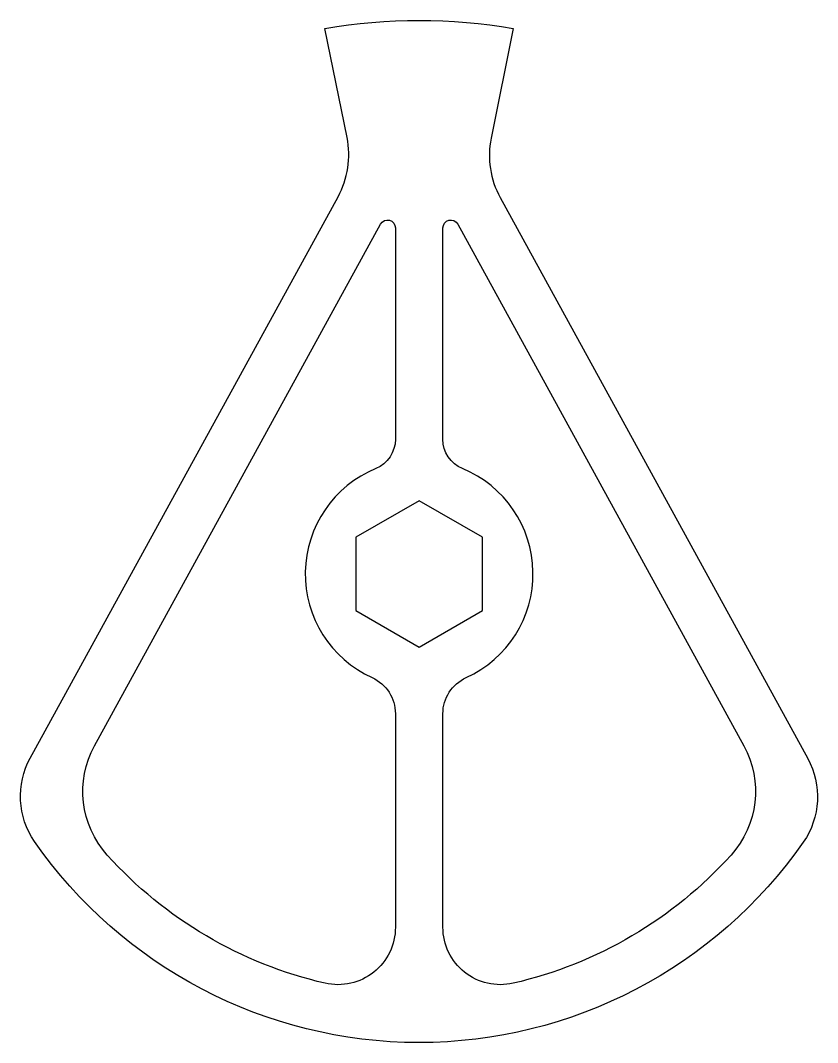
# Model space of a CAD drawing. Header units: millimetres. Extents: x -16.6 to 16.6, y -13.3 to 29.2.
import ezdxf

# ---------------------------------------------------------------- set-up
doc = ezdxf.new("R2010")
doc.units = ezdxf.units.MM
doc.layers.get('0').update_dxf_attribs({"linetype": 'CONTINUOUS'})

msp = doc.modelspace()

# ---------------------------------------------------------------- linework, layer by layer
for points in [[(-3.006, 24.364), (-3.924, 28.903, -0.085754), (3.924, 28.903), (3, 24.334, 0.177183), (3.375, 21.868), (16.195, -1.504, -0.285086), (16.008, -4.979, -0.522098), (-16.024, -4.957, -0.284712), (-16.208, -1.485), (-3.381, 21.898, 0.177183)], [(-3.918, -10.859, -0.154058), (-12.995, -5.521, -0.318998), (-13.525, -0.965), (-1.609, 20.757, -0.776052), (-0.99, 20.598), (-0.99, 11.796, -0.30387), (-1.807, 10.576, 0.657033), (-1.959, 1.868, -0.294388), (-0.99, 0.365), (-0.99, -8.527, -0.482044)], [(12.995, -5.521, -0.154058), (3.918, -10.859, -0.482044), (0.99, -8.527), (0.99, 0.365, -0.294388), (1.959, 1.868, 0.657033), (1.807, 10.576, -0.30387), (0.99, 11.796), (0.99, 20.598, -0.776052), (1.609, 20.757), (13.525, -0.965, -0.318998)]]:
    msp.add_lwpolyline(points, format="xyb", close=True)
msp.add_lwpolyline([(-2.64, 4.665), (0, 3.141), (2.64, 4.665), (2.64, 7.713), (0, 9.238), (-2.64, 7.713)], close=True)

doc.saveas('drawing.dxf')
